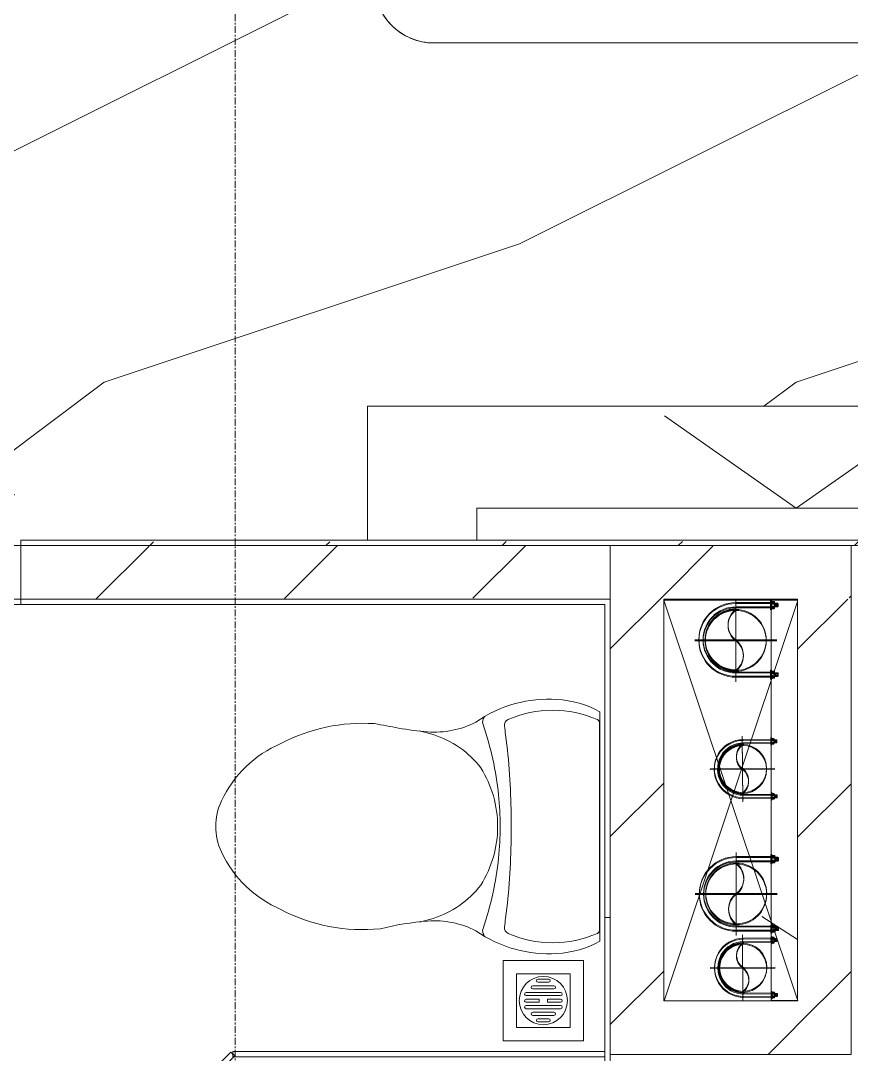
# Model space of a CAD drawing. Header units: millimetres. Extents: x 5121 to 246734, y -48180 to 129206.
# Drawn here: x 45553 to 47103, y 65887 to 67817 of the extents above; entities that cross this region are included whole.
import ezdxf

# ---------------------------------------------------------------- set-up
doc = ezdxf.new("R2010")
doc.units = ezdxf.units.MM
doc.linetypes.add('Grid Line', pattern=[22.225, 12.7, -3.175, 3.175, -3.175])
doc.linetypes.add('IMPORT-CENTER _3_', pattern=[10.16, 6.35, -1.27, 1.27, -1.27])
for name, color, linetype, lineweight in [('0-1', 7, 'Continuous', 5), ('0-2', 50, 'Continuous', 9), ('A-DETL-GENF-1', 50, 'Continuous', 9), ('A-DOOR-1', 253, 'Continuous', 9), ('A-DOOR-2', 50, 'Continuous', 9), ('A-FLOR-1', 50, 'Continuous', 9), ('A-FLOR-PATT', 8, 'Continuous', 9), ('A-FLOR-PATT-1', 9, 'Continuous', 9), ('A-GLAZ-CURT-1', 253, 'Continuous', 9), ('A-GLAZ-CURT-2', 50, 'Continuous', 9), ('A-WALL-1', 250, 'Continuous', 18), ('A-WALL-2', 50, 'Continuous', 9), ('A-WALL-PATT-1', 9, 'Continuous', 9), ('A-WALL-PATT-2', 50, 'Continuous', 9), ('A-WALL-PATT-3', 111, 'Continuous', 9), ('G-IMPT', 8, 'Continuous', 9), ('G-IMPT-2', 8, 'IMPORT-CENTER _3_', 9), ('I-FURN-1', 253, 'Continuous', 9), ('I-WALL-1', 50, 'Continuous', 9), ('M-EQPM', 50, 'Continuous', 9), ('M-EQPM-1', 253, 'Continuous', 9), ('P-SANR-FIXT-1', 253, 'Continuous', 9), ('S-GRID-1', 1, 'Grid Line', 9)]:
    doc.layers.add(name, color=color, linetype=linetype, lineweight=lineweight)
pattern_1 = [(45, (0, 0), (-175.3625, 175.3625), [])]

# ---------------------------------------------------------------- blocks, each defined once
blk = doc.blocks.new('NCV_TKTC_KET CAU_rvt-1-TKCS_MB TỔNG THỂ TẦNG 1')
at = {"layer": 'A-FLOR-1'}
for p, q in [((46753, 66734.9), (47002.6, 66734.9)), ((46753, 65986.9), (46753, 66734.9))]:
    blk.add_line(p, q, dxfattribs=at)
blk = doc.blocks.new('DOOR_CW_01 CANH MO-PANEL KINH - DIG_02-800x2200-CỬA NHÔM KÍNH-401063-TKCS_MB TỔNG THỂ TẦNG 1')
at = {"layer": 'A-DETL-GENF-1'}
for p, q in [((-347, -182), (-347, -62)), ((-347, -62), (-307, -62)), ((-307, -62), (-307, -182)), ((-307, -182), (-347, -182)), ((-341, -196), (-341, -182)), ((-341, -182), (-313, -182)), ((-313, -182), (-313, -196)), ((-347, -196), (-341, -196)), ((-347, -638), (-347, -196)), ((-307, -196), (-313, -196)), ((-307, -196), (-307, -638)), ((-383.9, -611.2), (-377.3, -615.8)), ((-270.1, -611.2), (-276.7, -615.8)), ((-392, -637), (-392, -716.5)), ((-384, -699.5), (-384, -637)), ((-347, -638), (-341, -638)), ((-307, -652), (-347, -652)), ((-347, -652), (-347, -772)), ((-341, -652), (-341, -638)), ((-313, -652), (-341, -652)), ((-307, -638), (-313, -638)), ((-313, -638), (-313, -652)), ((-307, -772), (-307, -652)), ((-270, -699.5), (-270, -637)), ((-262, -637), (-262, -716.5)), ((-349, -692.2), (-349, -731.8)), ((-347, -692.2), (-349, -692.2)), ((-347, -692.2), (-347, -731.8)), ((-307, -692.2), (-307, -731.8)), ((-307, -692.2), (-305, -692.2)), ((-305, -692.2), (-305, -731.8)), ((-349, -703.5), (-380, -703.5)), ((-305, -703.5), (-274, -703.5)), ((-349, -720.5), (-388, -720.5)), ((-349, -731.8), (-347, -731.8)), ((-305, -731.8), (-307, -731.8)), ((-305, -720.5), (-266, -720.5)), ((-347, -772), (-307, -772))]:
    blk.add_line(p, q, dxfattribs=at)
blk.add_circle((-357, -60), 10, dxfattribs=at)
for centre, radius, start, end in [((-357, -60), 714, 268, 0), ((-347, -637), 45, 145, 180), ((-347, -637), 37, 145, 180), ((-307, -637), 37, 0, 35), ((-307, -637), 45, 360, 35), ((-380, -699.5), 4, 180, 270), ((-274, -699.5), 4, 270, 0), ((-388, -716.5), 4, 180, 270), ((-266, -716.5), 4, 270, 0)]:
    blk.add_arc(centre, radius, start, end, dxfattribs=at)
at = {"layer": 'A-DOOR-2'}
for p, q in [((-400, -50), (-400, 50)), ((-400, 50), (-350, 50)), ((-350, 50), (-350, 0)), ((350, 0), (350, 50)), ((350, 50), (400, 50)), ((400, 50), (400, -50)), ((-360, 0), (-360, -50)), ((-350, 0), (-360, 0)), ((360, 0), (350, 0)), ((360, -50), (360, 0)), ((-360, -50), (-400, -50)), ((-357, -50), (-332, -50)), ((400, -50), (360, -50))]:
    blk.add_line(p, q, dxfattribs=at)
blk = doc.blocks.new('GIUONG NGU-2TAB-1600x2000 - GIUONG NGU-2TAB-1600x2000-V18-TKCS_MB TỔNG THỂ TẦNG 1')
at = {"layer": 'I-FURN-1'}
for p, q in [((569.6, 2050), (1997.1, 2050)), ((1997.1, 2050), (569.6, 2050))]:
    blk.add_line(p, q, dxfattribs=at)
for start in [0, 360]:
    blk.add_arc((1997.1, 1938.9), 111.1, start, 90, dxfattribs=at)
blk = doc.blocks.new('TOILET - TOILET-400871-TKCS_MB TỔNG THỂ TẦNG 1')
at = {"layer": 'P-SANR-FIXT-1'}
for p, q in [((-171.7, 330.3), (-178.6, 355.5)), ((171.7, 330.3), (178.6, 355.5)), ((194, 19.9), (-194, 19.9)), ((214.2, 19), (-214.2, 19))]:
    blk.add_line(p, q, dxfattribs=at)
for centre, radius, start, end in [((0, 624.4), 111.7, 64.7718, 115.2282), ((45.1, 528.6), 217.6, 115.2282, 156.7784), ((-45.1, 528.6), 217.6, 23.2216, 64.7718), ((137.1, 461.2), 329.8, 152.3122, 185.6513), ((-137.1, 461.2), 329.8, 356.3165, 27.6878), ((-719.2, 297.5), 544.3, 4.5441, 13.9464), ((-1948.3, 805.1), 2171.2, 349.1051, 350.319), ((719.2, 297.5), 544.3, 169.7121, 175.4559), ((-343.5, 327.4), 167.3, 332.62, 4.5441), ((-0.4, 384), 179.5, 197.4036, 232.5964), ((0.4, 384), 179.5, 307.4036, 342.5964), ((343.5, 327.4), 167.3, 175.4559, 207.38), ((-4, 115.7), 233.6, 144.7853, 164.7039), ((-195, 224.1), 13.8, 71.0073, 129.3276), ((0.6, 792.1), 586.9, 251.0073, 264.1678), ((0, 416), 206.1, 237.9268, 270), ((0, 416), 206.1, 270, 302.0732), ((-0.6, 792.1), 586.9, 275.8322, 288.9927), ((195, 224.1), 13.8, 50.6724, 108.9927), ((4, 115.7), 233.6, 15.2961, 35.2147), ((-189.1, 185.5), 11.7, 82.4212, 154.5895), ((178.9, 2951.3), 2778.4, 262.4212, 262.7649), ((-14.3, 1400.4), 1215.6, 262.593, 269.6026), ((0, 786.7), 581.5, 264.1678, 275.8322), ((14.3, 1400.4), 1215.6, 270.3974, 277.407), ((-178.9, 2951.3), 2778.4, 277.2351, 277.5788), ((189.1, 185.5), 11.7, 25.4105, 97.5788), ((1.9, 114.1), 239.7, 164.7039, 183.5487), ((-9.8, 107.2), 207.3, 156.2862, 203.7138), ((0, 3462.8), 3278, 269.6026, 270.3974), ((9.8, 107.2), 207.3, 336.2862, 23.7138), ((-1.9, 114.1), 239.7, 356.4513, 15.2961), ((-46.1, 111.1), 191.6, 183.5487, 208.7191), ((46.1, 111.1), 191.6, 331.2809, 356.4513), ((-193.7, 26.4), 6.48, 203.7138, 267.6832), ((193.7, 26.4), 6.48, 272.3168, 336.2862)]:
    blk.add_arc(centre, radius, start, end, dxfattribs=at)
blk = doc.blocks.new('THU NUOC - THU NUOC-V73-TKCS_MB TỔNG THỂ TẦNG 1')
at = {"layer": 'M-EQPM-1'}
for p, q in [((-66.3, -70.6), (-66.3, 79.4)), ((-66.3, 79.4), (83.7, 79.4)), ((83.7, 79.4), (83.7, -70.6)), ((58.7, 54.4), (-41.3, 54.4)), ((-41.3, 54.4), (-41.3, -45.6)), ((-1.1, 44.5), (18.5, 44.5)), ((58.7, -45.6), (58.7, 54.4)), ((-23.3, 19.6), (40.9, 19.6)), ((-11, 32.1), (28.5, 32.1)), ((28.5, 26.1), (-11, 26.1)), ((18.5, 38.5), (-1.1, 38.5)), ((40.9, 13.6), (-23.3, 13.6)), ((-23.3, 7.2), (0.7, 7.2)), ((0.7, 1.2), (-23.3, 1.2)), ((0.7, 7.2), (0.7, 1.2)), ((16.7, 1.2), (16.7, 7.2)), ((16.7, 7.2), (40.9, 7.2)), ((40.9, 1.2), (16.7, 1.2)), ((-23.3, -4.8), (40.9, -4.8)), ((40.9, -10.8), (-23.3, -10.8)), ((-11, -17.3), (28.5, -17.3)), ((28.5, -23.3), (-11, -23.3)), ((-1.1, -29.6), (18.5, -29.6)), ((18.5, -35.6), (-1.1, -35.6)), ((-41.3, -45.6), (58.7, -45.6)), ((83.7, -70.6), (-66.3, -70.6))]:
    blk.add_line(p, q, dxfattribs=at)
for centre, radius, start, end in [((8.7, 4.4), 45, 0, 180), ((8.7, 4.4), 45, 360, 180), ((-1.1, 41.5), 3, 90, 270), ((18.5, 41.5), 3, 270, 90), ((-23.3, 16.6), 3, 90, 270), ((-11, 29.1), 3, 90, 270), ((28.5, 29.1), 3, 270, 90), ((40.9, 16.6), 3, 270, 90), ((8.7, 4.4), 45, 180, 0), ((8.7, 4.4), 45, 180, 360), ((-23.3, 4.2), 3, 90, 270), ((40.9, 4.2), 3, 270, 90), ((-23.3, -7.8), 3, 90, 270), ((-11, -20.3), 3, 90, 270), ((28.5, -20.3), 3, 270, 90), ((40.9, -7.8), 3, 270, 90), ((-1.1, -32.6), 3, 90, 270), ((18.5, -32.6), 3, 270, 90)]:
    blk.add_arc(centre, radius, start, end, dxfattribs=at)
blk = doc.blocks.new('System Panel - Glazed-580250-TKCS_MB TỔNG THỂ TẦNG 1')
at = {"layer": 'A-GLAZ-CURT-2'}
for p, q in [((350.6, 5), (-350.6, 5)), ((-350.6, 5), (-350.6, -5)), ((350.6, -5), (350.6, 5)), ((-350.6, -5), (350.6, -5))]:
    blk.add_line(p, q, dxfattribs=at)
blk = doc.blocks.new('System Panel - Glazed-917855-TKCS_MB TỔNG THỂ TẦNG 1')
at = {"layer": 'A-GLAZ-CURT-2'}
for p, q in [((347.1, 5), (-347.1, 5)), ((-347.1, 5), (-347.1, -5)), ((347.1, -5), (347.1, 5)), ((-347.1, -5), (347.1, -5))]:
    blk.add_line(p, q, dxfattribs=at)
blk = doc.blocks.new('RES_BAN AN - RES_BAN AN-850636-TKCS_MB TỔNG THỂ TẦNG 1')
at = {"layer": 'I-FURN-1'}
for p, q in [((0, 250), (1600, 250)), ((0, 0), (0, 250))]:
    blk.add_line(p, q, dxfattribs=at)
blk = doc.blocks.new('KE TIVI-2 - KE TIVI-2-850637-TKCS_MB TỔNG THỂ TẦNG 1')
at = {"layer": 'I-FURN-1'}
for p, q in [((0, 60), (-245.7, 232.1)), ((213, 209.1), (0, 60)), ((-595.6, 60), (595.6, 60)), ((-595.6, 0), (-595.6, 60)), ((595.6, 60), (595.6, 0))]:
    blk.add_line(p, q, dxfattribs=at)
blk = doc.blocks.new('NCV_TKTC_TANG 1_rvt-1-TKCS_MB TỔNG THỂ TẦNG 1')
at = {"layer": 'A-FLOR-PATT-1'}
h = blk.add_hatch(dxfattribs=at)
h.set_pattern_fill('FP_6', color=256, style=0, pattern_type=2)
h.set_pattern_definition([(0, (0, 0), (2519.68, 629.92), [103.937, -1785.823, 103.937, -1785.823, -10078.72]), (0, (0, 0), (2519.68, 629.92), [-3779.52, 103.937, -3675.583, 103.937, -1785.823, -4409.44]), (0, (0, 0), (2519.68, 629.92), [-9448.8, 103.937, -1155.903, 103.937, -3045.663]), (120, (944.9, 314.96), (-1805.3667, 1867.147), [103.937, -1785.823, 103.937, -11864.543]), (120, (944.9, 314.96), (-1805.3667, 1867.147), [-1993.697, -1785.823, 103.937, -3675.583, -6299.2]), (120, (944.9, 314.96), (-1805.3667, 1867.147), [-7559.04, 103.937, -1785.823, 103.937, -4305.503]), (120, (944.9, 314.96), (-1805.3667, 1867.147), [-9552.737, -1155.903, 103.937, -3045.663]), (240, (1259.84, 1574.8), (-714.3133, -2497.067), [103.937, -1785.823, 103.937, -11864.543]), (240, (1259.84, 1574.8), (-714.3133, -2497.067), [-1993.697, -1785.823, 103.937, -3675.583, -6299.2]), (240, (1259.84, 1574.8), (-714.3133, -2497.067), [-7559.04, 103.937, -1785.823, 103.937, -4305.503]), (240, (1259.84, 1574.8), (-714.3133, -2497.067), [-9552.737, -1155.903, 103.937, -3045.663])])
h.paths.add_polyline_path([(44792.6, 66836.9), (45552.6, 66836.9), (45552.6, 66846.9), (46199.6, 66846.9), (46199.6, 67096.9), (47799.6, 67096.9), (47799.6, 66846.9), (49052.6, 66846.9), (49052.6, 69761.9), (49042.6, 69761.9), (49042.6, 69751.9), (48742.6, 69751.9), (48742.6, 69761.9), (48752.6, 69761.9), (48752.6, 69826.9), (45752.6, 69826.9), (45752.6, 69751.9), (45212.6, 69751.9), (45212.6, 68252), (44662.6, 68252), (44662.6, 66846.9), (44752.6, 66843.4), (44752.6, 66836.9)])
h.paths.add_polyline_path([(47751.3, 67775.3), (46323.8, 67775.3), (46295.1, 67779.1), (46268.3, 67790.2), (46245.3, 67807.9), (46227.6, 67830.9), (46216.5, 67857.7), (46212.7, 67886.5), (46212.7, 69375), (45762.7, 69375), (45764.2, 69825.3), (48312.4, 69825.3), (48312.4, 69375), (47862.4, 69375), (47862.4, 67886.5), (47855.4, 67850), (47847.5, 67830.9), (47829.8, 67807.9), (47799.6, 67787.2), (47780, 67779.1)])
h = blk.add_hatch(dxfattribs=at)
h.set_pattern_fill('FP_4', color=256, style=0, pattern_type=2)
h.set_pattern_definition([(216.87, (516.46, 1291.15), (3873.4454, 2582.3069), [645.575, -5810.175]), (206.565, (1291.15, 903.8), (-1291.1515, -1291.1492), [1443.55, -1443.55]), (198.435, (1291.15, 258.23), (-2582.2983, -1291.1527), [816.596, -3266.38])])
h.paths.add_polyline_path([(44792.6, 66836.9), (45552.6, 66836.9), (45552.6, 66846.9), (46199.6, 66846.9), (46199.6, 67096.9), (47799.6, 67096.9), (47799.6, 66846.9), (49052.6, 66846.9), (49052.6, 69761.9), (49042.6, 69761.9), (49042.6, 69751.9), (48742.6, 69751.9), (48742.6, 69761.9), (48752.6, 69761.9), (48752.6, 69826.9), (45752.6, 69826.9), (45752.6, 69751.9), (45212.6, 69751.9), (45212.6, 68252), (44662.6, 68252), (44662.6, 66846.9), (44752.6, 66843.4), (44752.6, 66836.9)])
h.paths.add_polyline_path([(47751.3, 67775.3), (46323.8, 67775.3), (46295.1, 67779.1), (46268.3, 67790.2), (46245.3, 67807.9), (46227.6, 67830.9), (46216.5, 67857.7), (46212.7, 67886.5), (46212.7, 69375), (45762.7, 69375), (45764.2, 69825.3), (48312.4, 69825.3), (48312.4, 69375), (47862.4, 69375), (47862.4, 67886.5), (47855.4, 67850), (47847.5, 67830.9), (47829.8, 67807.9), (47799.6, 67787.2), (47780, 67779.1)])
at = {"layer": 'A-WALL-PATT-1'}
h = blk.add_hatch(dxfattribs=at)
h.set_pattern_fill('FP_2', color=256, style=0, pattern_type=2)
h.set_pattern_definition(pattern_1)
h.paths.add_polyline_path([(45552.6, 66736.9), (46652.6, 66739.3), (46653, 66836.9), (45552.6, 66835.3), (45552.6, 66786.9)])
h.paths.add_polyline_path([(44652.6, 66736.9), (44752.6, 66736.9), (44752.6, 66836.9), (44652.6, 66835.3), (44652.6, 66761.4)])
h = blk.add_hatch(dxfattribs=at)
h.set_pattern_fill('FP_11', color=256, style=0, pattern_type=2)
h.set_pattern_definition([(0, (0, 0), (1259.84, 314.96), [103.937, -840.943, 103.937, -840.943, -5039.36]), (0, (0, 0), (1259.84, 314.96), [-1889.76, 103.937, -1785.823, 103.937, -840.943, -2204.72]), (0, (0, 0), (1259.84, 314.96), [-4724.4, 103.937, -525.983, 103.937, -1470.863]), (120, (472.44, 157.48), (-902.6834, 933.5734), [103.937, -840.943, 103.937, -5880.303]), (120, (472.44, 157.48), (-902.6834, 933.5734), [-1048.817, -840.943, 103.937, -1785.823, -3149.6]), (120, (472.44, 157.48), (-902.6834, 933.5734), [-3779.52, 103.937, -840.943, 103.937, -2100.783]), (120, (472.44, 157.48), (-902.6834, 933.5734), [-4828.337, -525.983, 103.937, -1470.863]), (240, (629.92, 787.4), (-357.1566, -1248.5334), [103.937, -840.943, 103.937, -5880.303]), (240, (629.92, 787.4), (-357.1566, -1248.5334), [-1048.817, -840.943, 103.937, -1785.823, -3149.6]), (240, (629.92, 787.4), (-357.1566, -1248.5334), [-3779.52, 103.937, -840.943, 103.937, -2100.783]), (240, (629.92, 787.4), (-357.1566, -1248.5334), [-4828.337, -525.983, 103.937, -1470.863])])
h.paths.add_polyline_path([(46652.6, 64936.9), (46652.6, 66726.9), (46642.6, 66724.9), (46645.1, 65396.3), (46650.2, 65393.5), (46650.2, 65378.4), (46642.6, 65378.4), (46642.6, 64936.9)])
at = {"layer": 'A-WALL-PATT-2'}
h = blk.add_hatch(dxfattribs=at)
h.set_pattern_fill('FP_10', color=256, style=0, pattern_type=2)
h.set_pattern_definition([(45, (0, 0), (-164.4023, 164.4023), [])])
h.paths.add_polyline_path([(44652.6, 66836.9), (44752.6, 66836.9), (44752.6, 66846.9), (44652.6, 66843.4)])
h.paths.add_polyline_path([(45552.6, 66836.9), (49052.6, 66836.9), (49051.5, 66846.9), (45552.6, 66843.4)])
at = {"layer": 'A-WALL-1'}
for p, q in [((49042.6, 66846.9), (45552.6, 66846.9)), ((45552.6, 66846.9), (45552.6, 66836.9)), ((46653, 66736.9), (46653, 66836.9)), ((46653, 66836.9), (49052.6, 66836.9)), ((45552.6, 66736.9), (45552.6, 66726.9)), ((45552.6, 66726.9), (46642.6, 66726.9)), ((46642.6, 66726.9), (46642.6, 65396.3)), ((46652.6, 66736.9), (46653, 66736.9)), ((46652.6, 66726.9), (46652.6, 66736.9)), ((46652.6, 65036.9), (46652.6, 66726.9)), ((47102.6, 66726.9), (47102.6, 65886.9)), ((47102.6, 65886.9), (46762.6, 65886.9))]:
    blk.add_line(p, q, dxfattribs=at)
at = {"layer": 'A-WALL-2'}
for p, q in [((46653, 66836.9), (45552.6, 66836.9)), ((45552.6, 66836.9), (46653, 66836.9)), ((45552.6, 66736.9), (46652.6, 66736.9)), ((46652.6, 66736.9), (45552.6, 66736.9))]:
    blk.add_line(p, q, dxfattribs=at)
at = {"layer": 'I-WALL-1'}
blk.add_line((45552.6, 66726.9), (44752.6, 66726.9), dxfattribs=at)
at = {"layer": 'A-DOOR-1'}
blk.add_blockref('DOOR_CW_01 CANH MO-PANEL KINH - DIG_02-800x2200-CỬA NHÔM KÍNH-401063-TKCS_MB TỔNG THỂ TẦNG 1', (45152.6, 66786.9), dxfattribs=at)
at = {"layer": 'A-GLAZ-CURT-1'}
blk.add_blockref('System Panel - Glazed-917855-TKCS_MB TỔNG THỂ TẦNG 1', (46295.5, 65887.4), dxfattribs=at)
at = {"layer": 'A-GLAZ-CURT-1', "rotation": 45.00000000000011}
blk.add_blockref('System Panel - Glazed-580250-TKCS_MB TỔNG THỂ TẦNG 1', (45700.5, 65639.5), dxfattribs=at)
at = {"layer": 'I-FURN-1', "rotation": 180}
blk.add_blockref('GIUONG NGU-2TAB-1600x2000 - GIUONG NGU-2TAB-1600x2000-V18-TKCS_MB TỔNG THỂ TẦNG 1', (48320.9, 69825.3), dxfattribs=at)
at = {"layer": 'I-FURN-1'}
for name, p in [('RES_BAN AN - RES_BAN AN-850636-TKCS_MB TỔNG THỂ TẦNG 1', (46199.6, 66846.9)), ('KE TIVI-2 - KE TIVI-2-850637-TKCS_MB TỔNG THỂ TẦNG 1', (46999.6, 66846.9))]:
    blk.add_blockref(name, p, dxfattribs=at)
at = {"layer": 'M-EQPM-1'}
blk.add_blockref('THU NUOC - THU NUOC-V73-TKCS_MB TỔNG THỂ TẦNG 1', (46519.3, 65982.9), dxfattribs=at)
at = {"layer": 'P-SANR-FIXT-1', "rotation": 90.00000000000132}
blk.add_blockref('TOILET - TOILET-400871-TKCS_MB TỔNG THỂ TẦNG 1', (46652.6, 66312.4), dxfattribs=at)
blk = doc.blocks.new('TKTC_XREF_251221_MB TANG 1 - TKTC_XREF_260130_MB TANG 1_dwg_CUM U_DN100-V206-TKCS_MB TỔNG THỂ TẦNG 1')
at = {"layer": 'G-IMPT'}
for p, q in [((-79.1, 66.6), (-79.1, 63.4)), ((-76.6, 66.6), (-76.6, 63.4)), ((-74.6, 66.6), (-74.6, 63.4)), ((-72.7, 69.3), (-72.7, 60.7)), ((-66.9, 67.9), (-71.7, 67.9)), ((-66.9, 62.1), (-71.7, 62.1)), ((-65, 69), (0, 69)), ((-79.1, -63.4), (-79.1, -66.6)), ((-76.6, -63.4), (-76.6, -66.6)), ((-74.6, -63.4), (-74.6, -66.6)), ((-72.7, -60.7), (-72.7, -69.3)), ((-66.9, -62.1), (-71.7, -62.1)), ((-66.9, -67.9), (-71.7, -67.9)), ((-65, -69), (0, -69))]:
    blk.add_line(p, q, dxfattribs=at)
at = {"layer": 'G-IMPT', "flags": 128}
for points in [[(-72.7, 67.6), (-78.1, 67.6), (-78.1, 62.4), (-72.7, 62.4)], [(-71.7, 59.2), (-66.9, 59.2), (-66.9, 70.8), (-71.7, 70.8)], [(-66.9, 70.8), (-66.9, 72.7), (-65, 72.7), (-65, 57.3), (-66.9, 57.3), (-66.9, 59.2)], [(-65, 61), (0, 61), (0, 57)], [(-72.7, -62.4), (-78.1, -62.4), (-78.1, -67.6), (-72.7, -67.6)], [(-71.7, -70.8), (-66.9, -70.8), (-66.9, -59.2), (-71.7, -59.2)], [(-66.9, -59.2), (-66.9, -57.3), (-65, -57.3), (-65, -72.7), (-66.9, -72.7), (-66.9, -70.8)], [(-65, -61), (0, -61), (0, -57)]]:
    blk.add_lwpolyline(points, dxfattribs=at)
at = {"layer": 'G-IMPT'}
for centre, radius, start, end in [((-78.1, 66.6), 0.96, 90, 180), ((-78.1, 63.4), 0.96, 180, 270), ((-71.1, 69.3), 1.56, 112.6199, 247.3801), ((-67.9, 65), 4.8, 143.1301, 216.8699), ((-71.1, 60.7), 1.56, 112.6199, 247.3801), ((0, 0), 69, 270, 90), ((0, 0), 61, 270, 90), ((0, 0), 57, 270, 90), ((-78.1, -63.4), 0.96, 90, 180), ((-78.1, -66.6), 0.96, 180, 270), ((-71.1, -60.7), 1.56, 112.6199, 247.3801), ((-67.9, -65), 4.8, 143.1301, 216.8699), ((-71.1, -69.3), 1.56, 112.6199, 247.3801)]:
    blk.add_arc(centre, radius, start, end, dxfattribs=at)
blk = doc.blocks.new('TKTC_XREF_251221_MB TANG 1 - TKTC_XREF_260130_MB TANG 1_dwg_$cc-4202117-TKCS_MB TỔNG THỂ TẦNG 1')
at = {"layer": 'G-IMPT'}
blk.add_circle((0, 0), 0.5, dxfattribs=at)
for centre, radius, start, end in [((0, 0), 0.5, 90, 270), ((0.188, 0.25), 0.313, 126.8699, 233.1301), ((-0.188, -0.25), 0.313, 306.8699, 53.1301)]:
    blk.add_arc(centre, radius, start, end, dxfattribs=at)
at = {"layer": 'G-IMPT-2'}
for p, q in [((0, -0.673), (0, 0.673)), ((-0.673, 0), (0.673, 0))]:
    blk.add_line(p, q, dxfattribs=at)
blk = doc.blocks.new('TKTC_XREF_251221_MB TANG 1 - TKTC_XREF_260130_MB TANG 1_dwg_$cc-V203-TKCS_MB TỔNG THỂ TẦNG 1')
at = {"layer": 'G-IMPT'}
blk.add_circle((0, 0), 0.5, dxfattribs=at)
for centre, radius, start, end in [((0, 0), 0.5, 90, 270), ((0.188, 0.25), 0.313, 126.8699, 233.1301), ((-0.188, -0.25), 0.313, 306.8699, 53.1301)]:
    blk.add_arc(centre, radius, start, end, dxfattribs=at)
at = {"layer": 'G-IMPT-2'}
for p, q in [((0, -0.673), (0, 0.673)), ((-0.673, 0), (0.673, 0))]:
    blk.add_line(p, q, dxfattribs=at)
blk = doc.blocks.new('TKTC_XREF_251221_MB TANG 1 - TKTC_XREF_260130_MB TANG 1_dwg_CUM U_DN100-V207-TKCS_MB TỔNG THỂ TẦNG 1')
at = {"layer": 'G-IMPT'}
blk.add_hatch(color=256, dxfattribs=at).paths.add_polyline_path([(0, 61), (0, 57), (25.4, 50.7), (36.6, 43.1), (47.8, 30.5), (54.6, 15.8), (55.1, 14.6), (57, 0), (52.8, -20.2), (43.1, -36.6), (30.5, -47.8), (15.8, -54.6), (14.7, -55.1), (0, -58.9), (0, -61), (28.5, -53.7), (40.3, -45.3), (45.3, -40.3), (53.7, -28.5), (59.1, -14.8), (61, 0), (53.7, 28.5), (45.3, 40.3), (32.5, 51.3), (25.1, 55), (14.8, 59.1)])
for p, q in [((-79.1, 66.6), (-79.1, 63.4)), ((-76.6, 66.6), (-76.6, 63.4)), ((-74.6, 66.6), (-74.6, 63.4)), ((-72.7, 69.3), (-72.7, 60.7)), ((-66.9, 67.9), (-71.7, 67.9)), ((-66.9, 62.1), (-71.7, 62.1)), ((-65, 69), (0, 69)), ((-79.1, -63.4), (-79.1, -66.6)), ((-76.6, -63.4), (-76.6, -66.6)), ((-74.6, -63.4), (-74.6, -66.6)), ((-72.7, -60.7), (-72.7, -69.3)), ((-66.9, -62.1), (-71.7, -62.1)), ((-66.9, -67.9), (-71.7, -67.9)), ((-65, -69), (0, -69))]:
    blk.add_line(p, q, dxfattribs=at)
at = {"layer": 'G-IMPT', "flags": 128}
for points in [[(-72.7, 67.6), (-78.1, 67.6), (-78.1, 62.4), (-72.7, 62.4)], [(-71.7, 59.2), (-66.9, 59.2), (-66.9, 70.8), (-71.7, 70.8)], [(-66.9, 70.8), (-66.9, 72.7), (-65, 72.7), (-65, 57.3), (-66.9, 57.3), (-66.9, 59.2)], [(-65, 61), (0, 61), (0, 57)], [(-66.9, -59.2), (-66.9, -57.3), (-65, -57.3), (-65, -72.7), (-66.9, -72.7), (-66.9, -70.8)], [(-65, -61), (0, -61), (0, -57)], [(-72.7, -62.4), (-78.1, -62.4), (-78.1, -67.6), (-72.7, -67.6)], [(-71.7, -70.8), (-66.9, -70.8), (-66.9, -59.2), (-71.7, -59.2)]]:
    blk.add_lwpolyline(points, dxfattribs=at)
at = {"layer": 'G-IMPT'}
for centre, radius, start, end in [((-78.1, 66.6), 0.96, 90, 180), ((-78.1, 63.4), 0.96, 180, 270), ((-71.1, 69.3), 1.56, 112.6199, 247.3801), ((-67.9, 65), 4.8, 143.1301, 216.8699), ((-71.1, 60.7), 1.56, 112.6199, 247.3801), ((0, 0), 69, 270, 90), ((0, 0), 61, 270, 90), ((0, 0), 57, 270, 90), ((-78.1, -63.4), 0.96, 90, 180), ((-78.1, -66.6), 0.96, 180, 270), ((-71.1, -60.7), 1.56, 112.6199, 247.3801), ((-67.9, -65), 4.8, 143.1301, 216.8699), ((-71.1, -69.3), 1.56, 112.6199, 247.3801)]:
    blk.add_arc(centre, radius, start, end, dxfattribs=at)
blk = doc.blocks.new('TKTC_XREF_251221_MB TANG 1 - TKTC_XREF_260130_MB TANG 1_dwg_$cc-4202114-TKCS_MB TỔNG THỂ TẦNG 1')
at = {"layer": 'G-IMPT'}
blk.add_circle((0, 0), 0.5, dxfattribs=at)
for centre, radius, start, end in [((0, 0), 0.5, 90, 270), ((0.188, 0.25), 0.313, 126.8699, 233.1301), ((-0.188, -0.25), 0.313, 306.8699, 53.1301)]:
    blk.add_arc(centre, radius, start, end, dxfattribs=at)
at = {"layer": 'G-IMPT-2'}
for p, q in [((0, -0.673), (0, 0.673)), ((-0.673, 0), (0.673, 0))]:
    blk.add_line(p, q, dxfattribs=at)
blk = doc.blocks.new('TKTC_XREF_251221_MB TANG 1 - TKTC_XREF_260130_MB TANG 1_dwg_$cc-4202118-TKCS_MB TỔNG THỂ TẦNG 1')
at = {"layer": 'G-IMPT'}
blk.add_circle((0, 0), 0.5, dxfattribs=at)
for centre, radius, start, end in [((0, 0), 0.5, 90, 270), ((0.188, 0.25), 0.313, 126.8699, 233.1301), ((-0.188, -0.25), 0.313, 306.8699, 53.1301)]:
    blk.add_arc(centre, radius, start, end, dxfattribs=at)
at = {"layer": 'G-IMPT-2'}
for p, q in [((0, -0.673), (0, 0.673)), ((-0.673, 0), (0.673, 0))]:
    blk.add_line(p, q, dxfattribs=at)
blk = doc.blocks.new('TKTC_XREF_251221_MB TANG 1 - TKTC_XREF_260130_MB TANG 1_dwg_$cc-V217-TKCS_MB TỔNG THỂ TẦNG 1')
at = {"layer": 'G-IMPT'}
blk.add_circle((0, 0), 0.5, dxfattribs=at)
for centre, radius, start, end in [((0, 0), 0.5, 90, 270), ((0.188, 0.25), 0.313, 126.8699, 233.1301), ((-0.188, -0.25), 0.313, 306.8699, 53.1301)]:
    blk.add_arc(centre, radius, start, end, dxfattribs=at)
at = {"layer": 'G-IMPT-2'}
for p, q in [((0, -0.673), (0, 0.67)), ((-0.673, 0), (0.673, 0))]:
    blk.add_line(p, q, dxfattribs=at)
blk = doc.blocks.new('TKTC_XREF_251221_MB TANG 1 - TKTC_XREF_260130_MB TANG 1_dwg-4202109-TKCS_MB TỔNG THỂ TẦNG 1')
at = {"layer": 'G-IMPT'}
blk.add_line((-156149.5, -334609.6), (-156149.5, -335359.1), dxfattribs=at)
at = {"layer": 'G-IMPT', "flags": 128}
for points in [[(-156149.1, -335359), (-156198.7, -335358.8), (-156198.7, -334609.7)], [(-156198.7, -335359.7), (-156198.7, -334610.3), (-156149.6, -334610.6), (-156149.6, -335359.9)]]:
    blk.add_lwpolyline(points, dxfattribs=at)
for name, p, xscale, yscale, zscale, rotation in [('TKTC_XREF_251221_MB TANG 1 - TKTC_XREF_260130_MB TANG 1_dwg_$cc-4202114-TKCS_MB TỔNG THỂ TẦNG 1', (-156264.6, -334687.6), 113.7150000000092, 113.7150000000092, 113.7150000000092, 0.04476088158440977), ('TKTC_XREF_251221_MB TANG 1 - TKTC_XREF_260130_MB TANG 1_dwg_$cc-V217-TKCS_MB TỔNG THỂ TẦNG 1', (-156264.6, -334685.9), 113.7150000000092, 113.7150000000092, 113.7150000000092, 0.04476088158440977), ('TKTC_XREF_251221_MB TANG 1 - TKTC_XREF_260130_MB TANG 1_dwg_CUM U_DN100-V207-TKCS_MB TỔNG THỂ TẦNG 1', (-156264.6, -334686.7), 0.9975000000000005, 0.9975000000000005, 0.9975000000000005, 180.0467435561312), ('TKTC_XREF_251221_MB TANG 1 - TKTC_XREF_260130_MB TANG 1_dwg_CUM U_DN100-V207-TKCS_MB TỔNG THỂ TẦNG 1', (-156264.6, -334685), 0.9974999999999987, 0.9974999999999987, 0.9974999999999987, 180.0467435561312), ('TKTC_XREF_251221_MB TANG 1 - TKTC_XREF_260130_MB TANG 1_dwg_$cc-4202118-TKCS_MB TỔNG THỂ TẦNG 1', (-156252.1, -334927.9), 90.0000000000512, 90.0000000000512, 90.0000000000512, 0.419778997776333), ('TKTC_XREF_251221_MB TANG 1 - TKTC_XREF_260130_MB TANG 1_dwg_$cc-4202118-TKCS_MB TỔNG THỂ TẦNG 1', (-156252, -334926.1), 90.0000000000512, 90.0000000000512, 90.0000000000512, 0.419778997776333), ('TKTC_XREF_251221_MB TANG 1 - TKTC_XREF_260130_MB TANG 1_dwg_CUM U_DN100-V207-TKCS_MB TỔNG THỂ TẦNG 1', (-156263.8, -335161.1), 0.9974999999999966, 0.9974999999999966, 0.9974999999999966, 180.0467435564899), ('TKTC_XREF_251221_MB TANG 1 - TKTC_XREF_260130_MB TANG 1_dwg_CUM U_DN100-V207-TKCS_MB TỔNG THỂ TẦNG 1', (-156263.7, -335159.3), 0.9974999999999966, 0.9974999999999966, 0.9974999999999966, 180.0467435564899), ('TKTC_XREF_251221_MB TANG 1 - TKTC_XREF_260130_MB TANG 1_dwg_$cc-4202117-TKCS_MB TỔNG THỂ TẦNG 1', (-156251.7, -335299), 90.0000000000512, 90.0000000000512, 90.0000000000512, 0.419778997776333), ('TKTC_XREF_251221_MB TANG 1 - TKTC_XREF_260130_MB TANG 1_dwg_$cc-4202117-TKCS_MB TỔNG THỂ TẦNG 1', (-156251.6, -335297.2), 90.0000000000512, 90.0000000000512, 90.0000000000512, 0.419778997776333)]:
    blk.add_blockref(name, p, dxfattribs=dict(xscale=xscale, yscale=yscale, zscale=zscale, rotation=rotation))
at = {"extrusion": (0, 0, -1)}
for name, p, xscale, yscale, zscale, rotation in [('TKTC_XREF_251221_MB TANG 1 - TKTC_XREF_260130_MB TANG 1_dwg_CUM U_DN100-V206-TKCS_MB TỔNG THỂ TẦNG 1', (156250.2, -334927.9), 0.7894736842105242, 0.7894736842105242, -0.7894736842105241, 359.5802210006287), ('TKTC_XREF_251221_MB TANG 1 - TKTC_XREF_260130_MB TANG 1_dwg_CUM U_DN100-V206-TKCS_MB TỔNG THỂ TẦNG 1', (156250.1, -334926.1), 0.7894736842105242, 0.7894736842105242, -0.7894736842105241, 359.5802210006287), ('TKTC_XREF_251221_MB TANG 1 - TKTC_XREF_260130_MB TANG 1_dwg_$cc-V203-TKCS_MB TỔNG THỂ TẦNG 1', (156263.8, -335161.1), 113.7150000000092, 113.7150000000092, -113.7150000000092, 179.9532564459116), ('TKTC_XREF_251221_MB TANG 1 - TKTC_XREF_260130_MB TANG 1_dwg_$cc-V203-TKCS_MB TỔNG THỂ TẦNG 1', (156263.7, -335159.3), 113.7150000000092, 113.7150000000092, -113.7150000000092, 179.9532564459116), ('TKTC_XREF_251221_MB TANG 1 - TKTC_XREF_260130_MB TANG 1_dwg_CUM U_DN100-V206-TKCS_MB TỔNG THỂ TẦNG 1', (156249.7, -335297.2), 0.7894736842105242, 0.7894736842105242, -0.7894736842105241, 359.5802210006287), ('TKTC_XREF_251221_MB TANG 1 - TKTC_XREF_260130_MB TANG 1_dwg_CUM U_DN100-V206-TKCS_MB TỔNG THỂ TẦNG 1', (156249.8, -335299), 0.7894736842105242, 0.7894736842105242, -0.7894736842105241, 359.5802210006287)]:
    blk.add_blockref(name, p, dxfattribs=dict(at, xscale=xscale, yscale=yscale, zscale=zscale, rotation=rotation))
blk = doc.blocks.new('TKTC_XREF_251221_MB TANG 1 - TKTC_XREF_251221_MB TANG 1-2038492-TKCS_MB TỔNG THỂ TẦNG 1')
blk.add_blockref('TKTC_XREF_251221_MB TANG 1 - TKTC_XREF_260130_MB TANG 1_dwg-4202109-TKCS_MB TỔNG THỂ TẦNG 1', (169499.1, 384109.7))

msp = doc.modelspace()

# ---------------------------------------------------------------- hatches: boundary and pattern name
at = {"layer": 'A-FLOR-PATT'}
h = msp.add_hatch(dxfattribs=at)
h.set_pattern_fill('FP_60', color=256, style=0, pattern_type=2)
h.set_pattern_definition([(0, (1247.6, 0), (2492.928, 629.92), [102.833, -1766.863, 102.833, -11738.575]), (0, (1247.6, 0), (2492.928, 629.92), [-1972.53, -1766.863, 102.833, -3636.56, -6232.32]), (0, (1247.6, 0), (2492.928, 629.92), [-7478.784, 102.833, -1766.863, 102.833, -4259.79]), (0, (1247.6, 0), (2492.928, 629.92), [-9451.313, -1143.63, 102.833, -3013.327]), (119.736, (2182.46, 314.96), (-1786.2022, 1867.1433), [103.66, -1781.1, -11936.84]), (119.736, (2182.46, 314.96), (-1786.2022, 1867.1433), [-1884.764, 103.66, -1781.1, -10052.075]), (119.736, (2182.46, 314.96), (-1786.2022, 1867.1433), [-3769.53, 103.66, -3665.866, -6282.547]), (119.736, (2182.46, 314.96), (-1786.2022, 1867.1433), [-7539.056, 103.66, -1781.1, -4397.783]), (119.736, (2182.46, 314.96), (-1786.2022, 1867.1433), [-9423.82, 103.66, -1152.847, -3141.273]), (119.736, (2182.46, 314.96), (-1786.2022, 1867.1433), [-10680.33, 103.66, -3037.61]), (240.264, (2494.1, 1574.8), (-706.734, -2497.0653), [103.66, -1781.1, -11936.84]), (240.264, (2494.1, 1574.8), (-706.734, -2497.0653), [-1884.764, 103.66, -1781.1, -10052.075]), (240.264, (2494.1, 1574.8), (-706.734, -2497.0653), [-3769.53, 103.66, -3665.866, -6282.547]), (240.264, (2494.1, 1574.8), (-706.734, -2497.0653), [-7539.056, 103.66, -1781.1, -4397.783]), (240.264, (2494.1, 1574.8), (-706.734, -2497.0653), [-9423.82, 103.66, -1152.847, -3141.273]), (240.264, (2494.1, 1574.8), (-706.734, -2497.0653), [-10680.33, 103.66, -3037.61])])
h.paths.add_polyline_path([(63152.6, 61490.5), (63149, 69741.9), (63032.6, 69741.9), (63032.6, 69761.9), (53452.6, 69761.9), (53452.6, 64261.9), (53462.6, 64261.9), (53462.6, 64268.6), (60156.1, 64268.5), (60384.5, 64258.6), (60571.3, 64238.3), (60760.5, 64205.4), (60934.5, 64164.3), (61124.5, 64106.2), (61300.1, 64040.1), (61451.9, 63973.1), (61617.5, 63887.5), (61804.5, 63773.4), (61948.3, 63673.2), (62080, 63570.1), (62225.3, 63440.6), (62352.8, 63312.2), (62476.8, 63170.9), (62591.8, 63021.7), (62697.2, 62866.1), (62801.8, 62685.9), (62898.7, 62488), (62958.1, 62347.4), (63027.8, 62145.7), (63071.2, 61993), (63109.5, 61820.7), (63138.9, 61634.6), (63152.2, 61494.6)])
h.paths.add_polyline_path([(46999.2, 65986.9), (47002.6, 65986.9), (47002.6, 66734.9), (46753, 66734.7), (46753, 65986.9), (46757.1, 65986.9)])
h.paths.add_polyline_path([(46887.9, 66124.7), (46859.5, 66132), (46847.7, 66140.4), (46838.8, 66150.5), (46833.7, 66158.9), (46828.3, 66176.3), (46828.3, 66196.3), (46834.4, 66215.7), (46843.6, 66228.6), (46855.2, 66238.3), (46868.9, 66244.7), (46874.7, 66246.4), (46887.9, 66248.2), (46886.3, 66242.2), (46860.3, 66235.2), (46849.9, 66227.5), (46839.9, 66215.7), (46833.4, 66201.3), (46831.2, 66186.7), (46835.3, 66167.2), (46845.2, 66150.5), (46853.7, 66142.5), (46872.2, 66132.8), (46886.6, 66130.7), (46888, 66128.5), (46887.9, 66126.5)])
h.paths.add_polyline_path([(46887.1, 66599.1), (46858.6, 66606.4), (46846.9, 66614.7), (46840.5, 66621.4), (46832.8, 66633.2), (46827.9, 66646.9), (46826.3, 66661.6), (46833.6, 66690.1), (46842.7, 66702.9), (46854.4, 66712.6), (46868, 66719.1), (46873.9, 66720.8), (46887.1, 66722.5), (46885.4, 66716.6), (46859.5, 66709.5), (46847.8, 66700.8), (46839.1, 66690.1), (46832.5, 66675.6), (46830.3, 66661), (46835.3, 66639.5), (46840.8, 66629.5), (46852.9, 66616.9), (46871.3, 66607.2), (46885.8, 66605), (46887.2, 66602.9), (46887.1, 66600.8)])
h = msp.add_hatch(dxfattribs=at)
h.set_pattern_fill('FP_61', color=256, style=0, pattern_type=2)
h.set_pattern_definition([(50.301, (1247.6, 0), (2235.098, -197.64), [235.187, -2587.057]), (354.947, (1247.6, 0), (-432.387, 2369.1), [186.985, -2056.834]), (100.343, (1433.9, -16.5), (1802.72, 2171.464), [200.686, -2207.55]), (46.49, (1247.6, 630), (3325.7, -521.3), [352.53, -3877.85]), (96.566, (1524.8, 586.5), (2912.55, 3068.09), [301.09, -3312.01]), (351.091, (1247.6, 630), (2912.56, 3068.08), [280.52, -3085.78]), (21.205, (1559.2, 472.4), (1860.05, -1268.103), [234.036, -2574.39]), (325.716, (1559.2, 472.4), (758.206, 2283.934), [187.6, -2063.59]), (71.635, (1714.2, 366.8), (2618.27, 1015.84), [200.54, -2205.956]), (37.796, (1247.6, 0), (37.8875, 1048.482), [103.244, -1936.6, 103.244, -1992.915, -2072.694]), (37.796, (1247.6, 0), (37.8875, 1048.482), [-4136.002, 103.244, -1969.45]), (7.58, (1247.6, 0), (819.757, 1242.246), [102.852, -1087.74, 102.852, -1882.507, -786.975]), (7.58, (1247.6, 0), (819.757, 1242.246), [-3175.95, 102.852, -684.123]), (327.222, (552.7, 0), (1663.4756, -71.046), [103.153, -678.31, 103.153, -2335.01, -3235.255]), (327.222, (552.7, 0), (1663.4756, -71.046), [-3219.626, 103.153, -3132.102]), (317.195, (241.1, 0), (1817.303, 315.283), [103.338, -914.388, 103.338, -1518.762, -2301.628]), (317.195, (241.1, 0), (1817.303, 315.283), [-2639.827, 103.34, -2198.29])])
h.paths.add_polyline_path([(63152.6, 61490.5), (63149, 69741.9), (63032.6, 69741.9), (63032.6, 69761.9), (53452.6, 69761.9), (53452.6, 64261.9), (53462.6, 64261.9), (53462.6, 64268.6), (60156.1, 64268.5), (60384.5, 64258.6), (60571.3, 64238.3), (60760.5, 64205.4), (60934.5, 64164.3), (61124.5, 64106.2), (61300.1, 64040.1), (61451.9, 63973.1), (61617.5, 63887.5), (61804.5, 63773.4), (61948.3, 63673.2), (62080, 63570.1), (62225.3, 63440.6), (62352.8, 63312.2), (62476.8, 63170.9), (62591.8, 63021.7), (62697.2, 62866.1), (62801.8, 62685.9), (62898.7, 62488), (62958.1, 62347.4), (63027.8, 62145.7), (63071.2, 61993), (63109.5, 61820.7), (63138.9, 61634.6), (63152.2, 61494.6)])
h.paths.add_polyline_path([(46999.2, 65986.9), (47002.6, 65986.9), (47002.6, 66734.9), (46753, 66734.7), (46753, 65986.9), (46757.1, 65986.9)])
h.paths.add_polyline_path([(46887.9, 66124.7), (46859.5, 66132), (46847.7, 66140.4), (46838.8, 66150.5), (46833.7, 66158.9), (46828.3, 66176.3), (46828.3, 66196.3), (46834.4, 66215.7), (46843.6, 66228.6), (46855.2, 66238.3), (46868.9, 66244.7), (46874.7, 66246.4), (46887.9, 66248.2), (46886.3, 66242.2), (46860.3, 66235.2), (46849.9, 66227.5), (46839.9, 66215.7), (46833.4, 66201.3), (46831.2, 66186.7), (46835.3, 66167.2), (46845.2, 66150.5), (46853.7, 66142.5), (46872.2, 66132.8), (46886.6, 66130.7), (46888, 66128.5), (46887.9, 66126.5)])
h.paths.add_polyline_path([(46887.1, 66599.1), (46858.6, 66606.4), (46846.9, 66614.7), (46840.5, 66621.4), (46832.8, 66633.2), (46827.9, 66646.9), (46826.3, 66661.6), (46833.6, 66690.1), (46842.7, 66702.9), (46854.4, 66712.6), (46868, 66719.1), (46873.9, 66720.8), (46887.1, 66722.5), (46885.4, 66716.6), (46859.5, 66709.5), (46847.8, 66700.8), (46839.1, 66690.1), (46832.5, 66675.6), (46830.3, 66661), (46835.3, 66639.5), (46840.8, 66629.5), (46852.9, 66616.9), (46871.3, 66607.2), (46885.8, 66605), (46887.2, 66602.9), (46887.1, 66600.8)])
at = {"layer": 'A-WALL-PATT-3'}
h = msp.add_hatch(dxfattribs=at)
h.set_pattern_fill('FP_1', color=256, style=0, pattern_type=2)
h.set_pattern_definition(pattern_1)
h.paths.add_polyline_path([(46752.6, 65886.9), (46752.6, 66836.9), (46653, 66835.3), (46652.6, 65934.7), (46652.6, 65886.9)])
h = msp.add_hatch(dxfattribs=at)
h.set_pattern_fill('FP_1', color=256, style=0, pattern_type=2)
h.set_pattern_definition(pattern_1)
h.paths.add_polyline_path([(46752.8, 66736.9), (47102.6, 66739.5), (47101.1, 66836.9), (46752.6, 66835.3), (46752.6, 66736.9)])
h = msp.add_hatch(dxfattribs=at)
h.set_pattern_fill('FP_1', color=256, style=0, pattern_type=2)
h.set_pattern_definition(pattern_1)
h.paths.add_polyline_path([(47003, 65986.9), (47102.6, 65986.9), (47101.1, 66736.9), (47002.6, 66734.9), (47002.6, 65986.9)])
h = msp.add_hatch(dxfattribs=at)
h.set_pattern_fill('FP_1', color=256, style=0, pattern_type=2)
h.set_pattern_definition(pattern_1)
h.paths.add_polyline_path([(46752.9, 65886.9), (47102.6, 65886.9), (47101.1, 65986.9), (46752.6, 65984.7), (46752.6, 65886.9)])

# ---------------------------------------------------------------- linework, layer by layer
at = {"layer": '0-2'}
for p, q in [((47002.7, 65986.8), (46752.9, 66734.9)), ((47002.6, 66734.9), (46752.9, 66734.9)), ((46752.9, 66734.9), (46752.9, 65986.9)), ((46753.6, 65986.9), (47002.6, 66732.5))]:
    msp.add_line(p, q, dxfattribs=at)
at = {"layer": 'A-WALL-1'}
for p, q in [((46652.6, 66836.9), (46652.6, 65886.9)), ((47102.6, 66836.9), (46652.6, 66836.9)), ((47102.6, 65886.9), (47102.6, 66836.9)), ((46752.6, 65986.9), (46752.6, 66736.9)), ((46752.6, 66736.9), (47002.6, 66736.9)), ((47002.6, 66736.9), (47002.6, 65986.9)), ((47002.6, 65986.9), (46752.6, 65986.9)), ((46652.6, 65886.9), (47102.6, 65886.9))]:
    msp.add_line(p, q, dxfattribs=at)
at = {"layer": 'S-GRID-1'}
msp.add_line((45952.6, 23210.6), (45952.6, 78232.7), dxfattribs=at)

# ---------------------------------------------------------------- block references
at = {"layer": '0-1'}
for name in ['NCV_TKTC_KET CAU_rvt-1-TKCS_MB TỔNG THỂ TẦNG 1', 'NCV_TKTC_TANG 1_rvt-1-TKCS_MB TỔNG THỂ TẦNG 1']:
    msp.add_blockref(name, (0, 0), dxfattribs=at)
at = {"layer": 'M-EQPM'}
msp.add_blockref('TKTC_XREF_251221_MB TANG 1 - TKTC_XREF_251221_MB TANG 1-2038492-TKCS_MB TỔNG THỂ TẦNG 1', (33652.6, 17236.9), dxfattribs=at)

doc.saveas('drawing.dxf')
